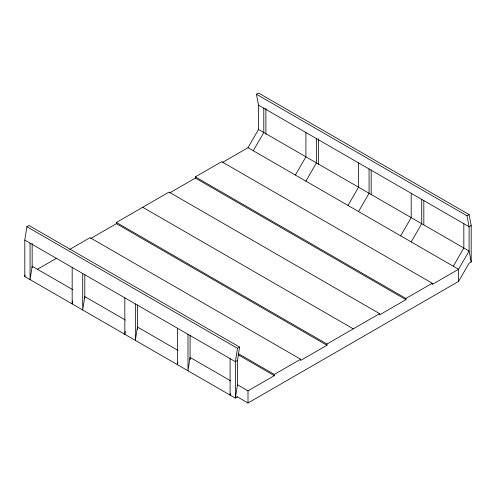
<?xml version="1.0" encoding="UTF-8"?>
<svg xmlns="http://www.w3.org/2000/svg" width="496" height="496" viewBox="0 0 496 496"><rect width="100%" height="100%" fill="white"/><g stroke="black" fill="none" stroke-linecap="round" stroke-linejoin="round"><path stroke-width="0.74" d="M24.8 240.095L26.908 226.728L29.01 225.506L239.58 347.076L237.472 360.449L237.472 384.766L235.364 398.139L24.8 276.57L24.8 240.095L235.364 361.665L237.472 360.449M24.8 276.57L25.036 275.082M72.645 300.948L72.18 303.924L72.18 267.449M125.29 331.34L124.818 334.316L124.818 297.842M177.81 362.477L177.463 364.709L177.463 328.234M230.336 393.613L230.101 395.101L230.101 358.627M239.58 347.076L237.472 348.291L235.364 361.665L235.364 398.139L237.472 396.924M222.338 162.521L248 147.703L258.528 129.468L258.528 105.158L256.42 94.215L258.528 93L469.092 214.57L471.2 225.506L471.2 261.981L469.092 263.196L458.564 281.43L248 403L236.722 396.49M253.264 150.747L263.791 132.506L263.791 108.196M295.38 175.057L305.908 156.823L305.908 132.506M305.908 181.139L316.436 162.899L316.436 138.589M348.018 205.449L358.546 187.215L358.546 162.899M358.546 211.532L369.074 193.291L369.074 168.981M400.663 235.842L411.19 217.608L411.19 193.291M411.19 241.924L421.718 223.684L421.718 199.373M453.301 266.234L463.828 248L463.828 223.684M69.676 249.445L90.074 237.665L300.644 359.234L300.644 360.449L326.963 345.253L326.963 344.038L116.399 222.468L116.399 223.684L326.963 345.253M116.399 222.468L169.037 192.076L379.601 313.646L379.601 314.861L405.926 299.665L405.926 298.449L195.356 176.88L195.356 178.095L405.926 299.665M195.356 176.88L221.681 161.684L432.245 283.253L432.245 284.468L458.564 269.272L469.092 251.038L469.092 226.728L466.99 215.785L256.42 94.215M37.436 269.272L56.519 258.255M90.731 238.502L116.399 223.684M169.694 192.913L195.356 178.095M466.99 215.785L469.092 214.57M471.2 225.506L469.092 226.728L258.528 105.158M238.111 353.524L274.319 374.43L300.644 359.234M326.963 344.038L379.601 313.646M405.926 298.449L432.245 283.253M237.386 384.716L248 390.842L274.319 375.646L274.319 374.43M258.528 129.468L469.092 251.038L471.2 261.981M248 147.703L458.564 269.272L458.564 281.43M142.718 207.272L353.282 328.842M26.908 226.728L237.472 348.291M238.111 354.739L274.319 375.646M72.943 289.776L32.172 266.234L30.064 279.608L30.064 243.139M125.42 320.075L84.81 296.627L82.708 310L82.708 273.532M178.064 350.467L137.454 327.019L135.346 340.392L135.346 303.924M230.702 380.86L190.092 357.411L187.99 370.785L187.99 334.316M423.82 200.434L423.82 224.75M371.182 170.041L371.182 194.358M318.537 138.892L318.537 164.728M265.899 108.5L265.899 134.335M248 390.842L248 403M190.092 335.377L190.092 359.693M137.454 304.984L137.454 329.301M84.81 274.592L84.81 298.146M32.172 243.443L32.172 267.753"/></g></svg>
